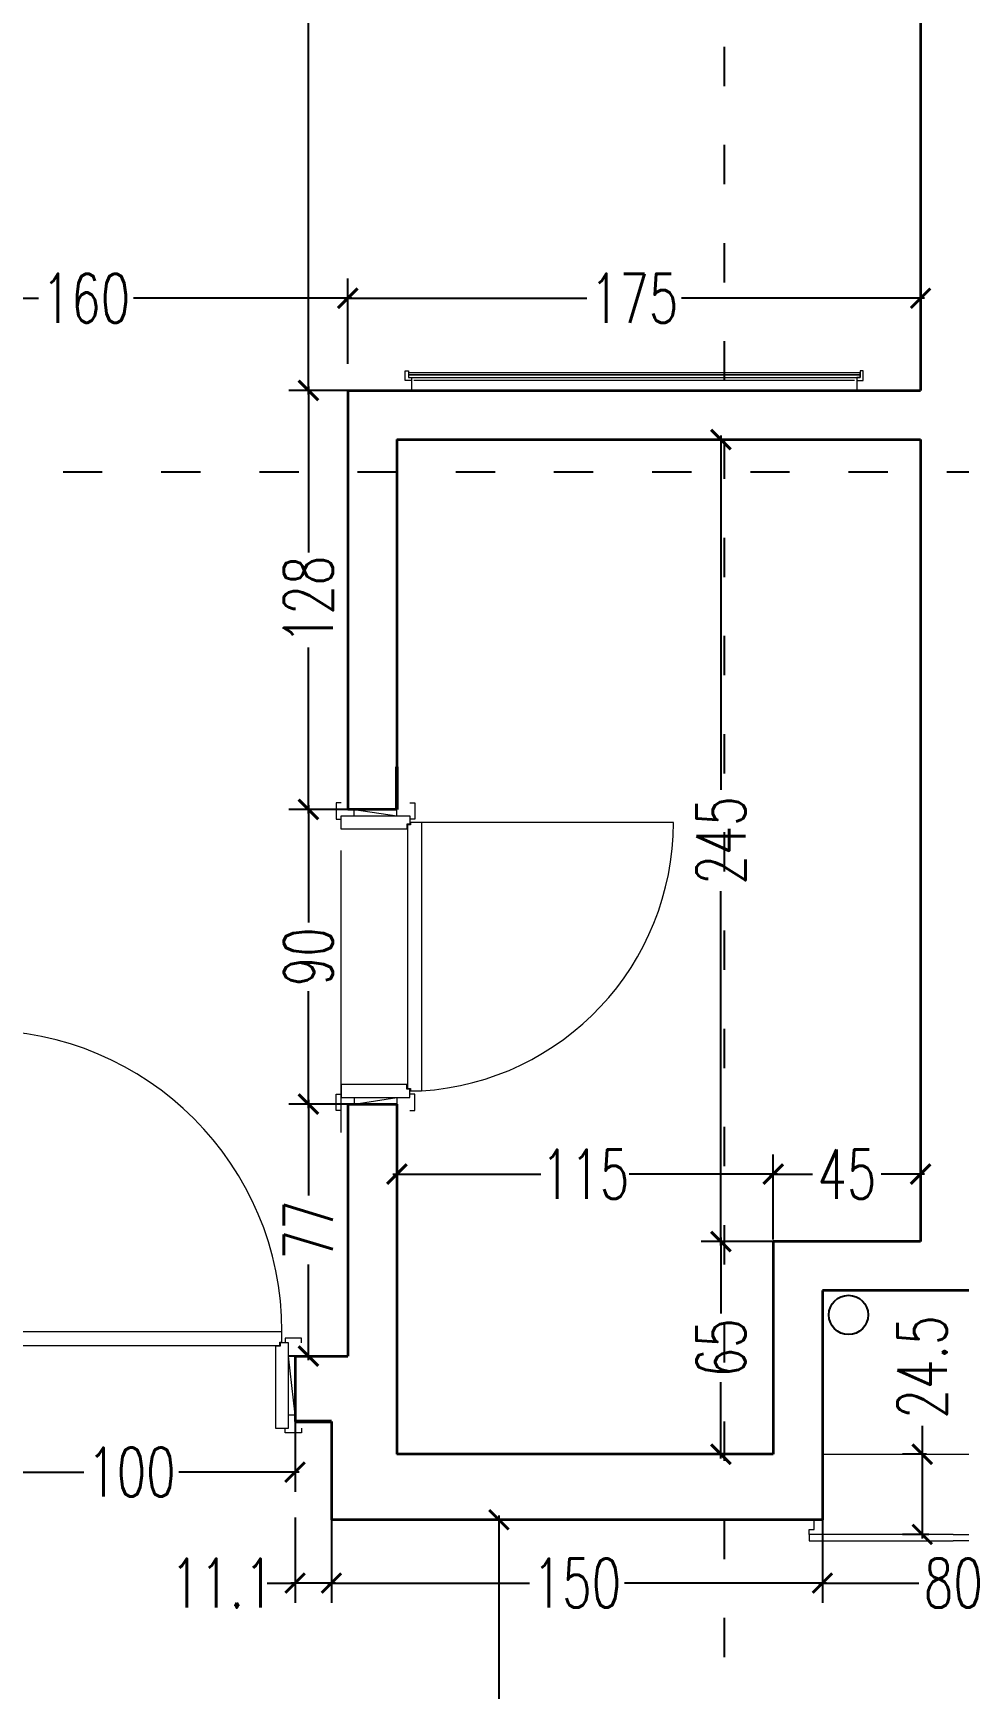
# Model space of a CAD drawing. Header units: centimetres. Extents: x -3207095 to 15275363, y -32656 to 4798027.
# Drawn here: x 698899 to 699182, y 4438968 to 4439474 of the extents above; entities that cross this region are included whole.
import ezdxf

# ---------------------------------------------------------------- set-up
doc = ezdxf.new("R2010")
doc.units = ezdxf.units.CM
doc.linetypes.add('ACAD_ISO03W100', pattern=[30, 12, -18])
doc.linetypes.add('DUZ', pattern=[500, 500])
doc.layers.get('0').update_dxf_attribs({"color": 1, "linetype": 'DUZ'})
for name, color, linetype in [('0 MC MAHAL', 94, 'Continuous'), ('DIM', 1, 'DUZ'), ('TESİSAT', 57, 'Continuous')]:
    doc.layers.add(name, color=color, linetype=linetype)
for name, color, linetype, lineweight in [('DUV', 220, 'Continuous', 50), ('DUVAR', 7, 'Continuous', 35), ('FE_MOBTEF.2', 33, 'Continuous', 18), ('KAPEN', 151, 'Continuous', 9)]:
    doc.layers.add(name, color=color, linetype=linetype, lineweight=lineweight)
doc.styles.add('DIM', font='ROMANSTW.SHX', dxfattribs={"width": 0.7})
doc.dimstyles.new('1_100', dxfattribs={"dimtxt": 15, "dimasz": 6, "dimexe": 6, "dimexo": 0, "dimgap": 2, "dimtad": 0, "dimdec": 1, "dimzin": 11, "dimdsep": 46, "dimtxsty": 'DIM', "dimblk": 'ARCHTICK', "dimcen": 3, "dimdle": 1.25, "dimclrt": 2, "dimadec": 0, "dimazin": 0, "dimtfac": 1.25, "dimtdec": 1, "dimtix": 1, "dimtofl": 0, "dimtmove": 1, "dimatfit": 3, "dimldrblk": 'ARCHTICK', "dimfxl": 20, "dimfxlon": 1, "dimtolj": 1, "dimtzin": 0, "dimarcsym": 0})

# ---------------------------------------------------------------- blocks, each defined once
blk = doc.blocks.new('new block')
at = {"layer": 'KAPEN'}
for p, q in [((105202.0528, 48261.8596), (105202.0198, 48261.8596)), ((105202.0528, 48261.8526), (105202.0528, 48261.8596)), ((105202.0628, 48261.8526), (105202.0528, 48261.8526)), ((105202.0628, 48261.0466), (105202.0628, 48261.8526)), ((105201.2498, 48261.0396), (105202.0528, 48261.0396)), ((105202.0528, 48261.0466), (105202.0628, 48261.0466)), ((105202.0528, 48261.0396), (105202.0528, 48261.0466))]:
    blk.add_line(p, q, dxfattribs=at)
for points in [[(105202.0548, 48261.9196), (105202.0398, 48261.9196), (105202.0398, 48261.8696), (105202.0548, 48261.8696)], [(105202.2248, 48261.8796), (105202.2248, 48261.8996), (105202.0948, 48261.8796), (105202.0948, 48261.8996)], [(105202.2648, 48261.9196), (105202.2798, 48261.9196), (105202.2798, 48261.8696), (105202.2648, 48261.8696)], [(105202.0198, 48261.0396), (105202.0198, 48261.8596)], [(105202.0548, 48260.9796), (105202.0398, 48260.9796), (105202.0398, 48261.0296), (105202.0548, 48261.0296)], [(105202.2248, 48261.0196), (105202.2248, 48260.9996), (105202.0948, 48261.0196), (105202.0948, 48260.9996)], [(105202.2648, 48260.9796), (105202.2798, 48260.9796), (105202.2798, 48261.0296), (105202.2648, 48261.0296)]]:
    blk.add_lwpolyline(points, dxfattribs=at)
for points in [[(105202.0548, 48261.8796), (105202.0548, 48261.8546), (105202.0648, 48261.8546), (105202.0648, 48261.8396), (105202.2648, 48261.8396), (105202.2648, 48261.8796)], [(105202.0548, 48261.0196), (105202.0548, 48261.0446), (105202.0648, 48261.0446), (105202.0648, 48261.0596), (105202.2648, 48261.0596), (105202.2648, 48261.0196)]]:
    blk.add_lwpolyline(points, close=True, dxfattribs=at)
blk.add_arc((105202.0715, 48261.0396), 0.8216, 93.6023, 180, dxfattribs=at)
blk = doc.blocks.new('K210')
for p, q in [((0.04, 0.985), (0.04, 0.032)), ((0.96, 0.032), (0.96, 0.065)), ((0.04, 0.032), (0.047, 0.032)), ((0.047, 0.032), (0.047, 0.022)), ((0.047, 0.022), (0.953, 0.022)), ((0.953, 0.032), (0.96, 0.032)), ((0.953, 0.022), (0.953, 0.032))]:
    blk.add_line(p, q)
for points in [[(0.04, 0.065), (0.96, 0.065)], [(-0.02, 0.03), (-0.02, 0.045), (0.03, 0.045), (0.03, 0.03)], [(1.02, 0.03), (1.02, 0.045), (0.97, 0.045), (0.97, 0.03)], [(0.02, -0.19), (0, -0.19), (0.02, -0.01), (0, -0.01)], [(0.98, -0.19), (1, -0.19), (0.98, -0.01), (1, -0.01)], [(-0.02, -0.23), (-0.02, -0.245), (0.03, -0.245), (0.03, -0.23)], [(1.02, -0.23), (1.02, -0.245), (0.97, -0.245), (0.97, -0.23)]]:
    blk.add_lwpolyline(points)
for points in [[(0.02, 0.03), (0.045, 0.03), (0.045, 0.02), (0.06, 0.02), (0.06, -0.23), (0.02, -0.23)], [(0.98, 0.03), (0.955, 0.03), (0.955, 0.02), (0.94, 0.02), (0.94, -0.23), (0.98, -0.23)]]:
    blk.add_lwpolyline(points, close=True)
blk.add_arc((0.04, 0.065), 0.92, 0, 90)
blk = doc.blocks.new('rgtkjıtdkfgölv')
at = {"layer": 'FE_MOBTEF.2'}
for p, q in [((104445.9076, 48877.9319), (104445.9076, 48877.9619)), ((104447.2679, 48877.9319), (104447.2679, 48877.9619)), ((104445.9079, 48877.9319), (104445.8879, 48877.9319)), ((104445.8879, 48877.9319), (104445.8879, 48877.9019)), ((104445.8879, 48877.9019), (104445.8979, 48877.9019)), ((104445.8979, 48877.9139), (104445.8979, 48877.9219)), ((104445.8979, 48877.9219), (104447.2779, 48877.9219)), ((104445.8979, 48877.9219), (104445.9079, 48877.9219)), ((104445.8979, 48877.9019), (104445.8979, 48877.9219)), ((104445.8979, 48877.9079), (104445.8979, 48877.9139)), ((104445.8979, 48877.9139), (104447.2779, 48877.9139)), ((104447.2779, 48877.9139), (104445.8979, 48877.9139)), ((104447.2779, 48877.9079), (104445.8979, 48877.9079)), ((104445.9079, 48877.9219), (104445.9079, 48877.9319)), ((104447.2612, 48877.9319), (104445.9143, 48877.9319)), ((104447.2679, 48877.9319), (104447.2879, 48877.9319)), ((104447.2679, 48877.9219), (104447.2679, 48877.9319)), ((104447.2779, 48877.9219), (104447.2679, 48877.9219)), ((104447.2779, 48877.9019), (104447.2779, 48877.9219)), ((104447.2779, 48877.9219), (104447.2779, 48877.9139)), ((104447.2779, 48877.9139), (104447.2779, 48877.9079)), ((104447.2879, 48877.9019), (104447.2779, 48877.9019)), ((104447.2879, 48877.9319), (104447.2879, 48877.9019))]:
    blk.add_line(p, q, dxfattribs=at)
blk = doc.blocks.new('_ArchTick')
at = {"color": 0, "linetype": 'ByBlock', "const_width": 0.15}
blk.add_lwpolyline([(-0.5, -0.5), (0.5, 0.5)], dxfattribs=at)
blk = doc.blocks.new('*D4797')
at = {"layer": 'Defpoints', "color": 0, "linetype": 'Continuous', "lineweight": 5, "transparency": 16777216}
for p in [(699085.1, 4439902.39), (698905.1, 4439884.58), (699085.1, -32530.57)]:
    blk.add_point(p, dxfattribs=at)
at = {"layer": 'DIM', "color": 0, "linetype": 'Continuous', "lineweight": -2, "transparency": 16777216}
for p, q in [((698905.1, 4439884.58), (698905.1, 4439908.39)), ((699085.1, 4439882.39), (699085.1, 4439908.39)), ((698903.85, 4439902.39), (698980.6, 4439902.39)), ((699086.35, 4439902.39), (699009.6, 4439902.39))]:
    blk.add_line(p, q, dxfattribs=at)
at = {"layer": 'DIM', "color": 0, "linetype": 'Continuous', "lineweight": -2, "transparency": 16777216, "xscale": 6, "yscale": 6, "zscale": 6, "rotation": 180}
blk.add_blockref('_ArchTick', (698905.1, 4439902.39), dxfattribs=at)
at = {"layer": 'DIM', "color": 0, "linetype": 'Continuous', "lineweight": -2, "transparency": 16777216, "xscale": 6, "yscale": 6, "zscale": 6}
blk.add_blockref('_ArchTick', (699085.1, 4439902.39), dxfattribs=at)
at = {"layer": 'DIM', "color": 2, "linetype": 'Continuous', "lineweight": 5, "transparency": 16777216, "insert": (698995.1, 4439902.39), "char_height": 15, "attachment_point": 5, "style": 'DIM'}
blk.add_mtext('\\A1;180', dxfattribs=at)
blk = doc.blocks.new('*D5423')
at = {"layer": 'Defpoints', "color": 0, "linetype": 'Continuous', "lineweight": 5, "transparency": 16777216}
for p in [(698983.06, 4439146.58), (698995.1, 4439146.58), (698995.1, 4439069.58)]:
    blk.add_point(p, dxfattribs=at)
at = {"layer": 'DIM', "color": 0, "linetype": 'Continuous', "lineweight": -2, "transparency": 16777216}
for p, q in [((698983.06, 4439147.83), (698983.06, 4439118.58)), ((698995.1, 4439146.58), (698977.06, 4439146.58)), ((698983.06, 4439068.33), (698983.06, 4439097.58)), ((698995.1, 4439069.58), (698977.06, 4439069.58))]:
    blk.add_line(p, q, dxfattribs=at)
at = {"layer": 'DIM', "color": 0, "linetype": 'Continuous', "lineweight": -2, "transparency": 16777216, "xscale": 6, "yscale": 6, "zscale": 6}
for p, rotation in [((698983.06, 4439146.58), 90), ((698983.06, 4439069.58), 270)]:
    blk.add_blockref('_ArchTick', p, dxfattribs=dict(at, rotation=rotation))
at = {"layer": 'DIM', "color": 2, "linetype": 'Continuous', "lineweight": 5, "transparency": 16777216, "insert": (698983.06, 4439108.08), "char_height": 15, "attachment_point": 5, "rotation": 90, "style": 'DIM'}
blk.add_mtext('\\A1;77', dxfattribs=at)
blk = doc.blocks.new('*D5424')
at = {"layer": 'Defpoints', "color": 0, "linetype": 'Continuous', "lineweight": 5, "transparency": 16777216}
for p in [(698983.06, 4439236.58), (698995.1, 4439236.58), (698995.1, 4439146.58)]:
    blk.add_point(p, dxfattribs=at)
at = {"layer": 'DIM', "color": 0, "linetype": 'Continuous', "lineweight": -2, "transparency": 16777216}
for p, q in [((698995.1, 4439236.58), (698977.06, 4439236.58)), ((698983.06, 4439237.83), (698983.06, 4439202.08)), ((698983.06, 4439145.33), (698983.06, 4439181.08)), ((698995.1, 4439146.58), (698977.06, 4439146.58))]:
    blk.add_line(p, q, dxfattribs=at)
at = {"layer": 'DIM', "color": 0, "linetype": 'Continuous', "lineweight": -2, "transparency": 16777216, "xscale": 6, "yscale": 6, "zscale": 6}
for p, rotation in [((698983.06, 4439236.58), 90), ((698983.06, 4439146.58), 270)]:
    blk.add_blockref('_ArchTick', p, dxfattribs=dict(at, rotation=rotation))
at = {"layer": 'DIM', "color": 2, "linetype": 'Continuous', "lineweight": 5, "transparency": 16777216, "insert": (698983.06, 4439191.58), "char_height": 15, "attachment_point": 5, "rotation": 90, "style": 'DIM'}
blk.add_mtext('\\A1;90', dxfattribs=at)
blk = doc.blocks.new('*D5425')
at = {"layer": 'Defpoints', "color": 0, "linetype": 'Continuous', "lineweight": 5, "transparency": 16777216}
for p in [(698983.06, 4439364.58), (698995.1, 4439364.58), (698995.1, 4439236.58)]:
    blk.add_point(p, dxfattribs=at)
at = {"layer": 'DIM', "color": 0, "linetype": 'Continuous', "lineweight": -2, "transparency": 16777216}
for p, q in [((698983.06, 4439365.83), (698983.06, 4439315.08)), ((698995.1, 4439364.58), (698977.06, 4439364.58)), ((698983.06, 4439235.33), (698983.06, 4439286.08)), ((698995.1, 4439236.58), (698977.06, 4439236.58))]:
    blk.add_line(p, q, dxfattribs=at)
at = {"layer": 'DIM', "color": 0, "linetype": 'Continuous', "lineweight": -2, "transparency": 16777216, "xscale": 6, "yscale": 6, "zscale": 6}
for p, rotation in [((698983.06, 4439364.58), 90), ((698983.06, 4439236.58), 270)]:
    blk.add_blockref('_ArchTick', p, dxfattribs=dict(at, rotation=rotation))
at = {"layer": 'DIM', "color": 2, "linetype": 'Continuous', "lineweight": 5, "transparency": 16777216, "insert": (698983.06, 4439300.58), "char_height": 15, "attachment_point": 5, "rotation": 90, "style": 'DIM'}
blk.add_mtext('\\A1;128', dxfattribs=at)
blk = doc.blocks.new('*D5426')
at = {"layer": 'Defpoints', "color": 0, "linetype": 'Continuous', "lineweight": 5, "transparency": 16777216}
for p in [(698983.06, 4439864.58), (698995.1, 4439864.58), (698995.1, 4439364.58)]:
    blk.add_point(p, dxfattribs=at)
at = {"layer": 'DIM', "color": 0, "linetype": 'Continuous', "lineweight": -2, "transparency": 16777216}
for p, q in [((698983.06, 4439865.83), (698983.06, 4439630.08)), ((698995.1, 4439864.58), (698977.06, 4439864.58)), ((698983.06, 4439363.33), (698983.06, 4439599.08)), ((698995.1, 4439364.58), (698977.06, 4439364.58))]:
    blk.add_line(p, q, dxfattribs=at)
at = {"layer": 'DIM', "color": 0, "linetype": 'Continuous', "lineweight": -2, "transparency": 16777216, "xscale": 6, "yscale": 6, "zscale": 6}
for p, rotation in [((698983.06, 4439864.58), 90), ((698983.06, 4439364.58), 270)]:
    blk.add_blockref('_ArchTick', p, dxfattribs=dict(at, rotation=rotation))
at = {"layer": 'DIM', "color": 2, "linetype": 'Continuous', "lineweight": 5, "transparency": 16777216, "insert": (698983.06, 4439614.58), "char_height": 15, "attachment_point": 5, "rotation": 90, "style": 'DIM'}
blk.add_mtext('\\A1;500', dxfattribs=at)
blk = doc.blocks.new('*D5427')
at = {"layer": 'Defpoints', "color": 0, "linetype": 'Continuous', "lineweight": 5, "transparency": 16777216}
for p in [(698995.1, 4439392.75), (698995.1, 4439364.58), (699170.1, 4439364.58)]:
    blk.add_point(p, dxfattribs=at)
at = {"layer": 'DIM', "color": 0, "linetype": 'Continuous', "lineweight": -2, "transparency": 16777216}
for p, q in [((698995.1, 4439372.75), (698995.1, 4439398.75)), ((699170.1, 4439372.75), (699170.1, 4439398.75)), ((698993.85, 4439392.75), (699068.1, 4439392.75)), ((699171.35, 4439392.75), (699097.1, 4439392.75))]:
    blk.add_line(p, q, dxfattribs=at)
at = {"layer": 'DIM', "color": 0, "linetype": 'Continuous', "lineweight": -2, "transparency": 16777216, "xscale": 6, "yscale": 6, "zscale": 6, "rotation": 180}
blk.add_blockref('_ArchTick', (698995.1, 4439392.75), dxfattribs=at)
at = {"layer": 'DIM', "color": 0, "linetype": 'Continuous', "lineweight": -2, "transparency": 16777216, "xscale": 6, "yscale": 6, "zscale": 6}
blk.add_blockref('_ArchTick', (699170.1, 4439392.75), dxfattribs=at)
at = {"layer": 'DIM', "color": 2, "linetype": 'Continuous', "lineweight": 5, "transparency": 16777216, "insert": (699082.6, 4439392.75), "char_height": 15, "attachment_point": 5, "style": 'DIM'}
blk.add_mtext('\\A1;175', dxfattribs=at)
blk = doc.blocks.new('*D5428')
at = {"layer": 'Defpoints', "color": 0, "linetype": 'Continuous', "lineweight": 5, "transparency": 16777216}
for p in [(698835.1, 4439392.75), (698835.1, 4439364.58), (698995.1, 4439364.58)]:
    blk.add_point(p, dxfattribs=at)
at = {"layer": 'DIM', "color": 0, "linetype": 'Continuous', "lineweight": -2, "transparency": 16777216}
for p, q in [((698835.1, 4439372.75), (698835.1, 4439398.75)), ((698995.1, 4439372.75), (698995.1, 4439398.75)), ((698833.85, 4439392.75), (698900.6, 4439392.75)), ((698996.35, 4439392.75), (698929.6, 4439392.75))]:
    blk.add_line(p, q, dxfattribs=at)
at = {"layer": 'DIM', "color": 0, "linetype": 'Continuous', "lineweight": -2, "transparency": 16777216, "xscale": 6, "yscale": 6, "zscale": 6, "rotation": 180}
blk.add_blockref('_ArchTick', (698835.1, 4439392.75), dxfattribs=at)
at = {"layer": 'DIM', "color": 0, "linetype": 'Continuous', "lineweight": -2, "transparency": 16777216, "xscale": 6, "yscale": 6, "zscale": 6}
blk.add_blockref('_ArchTick', (698995.1, 4439392.75), dxfattribs=at)
at = {"layer": 'DIM', "color": 2, "linetype": 'Continuous', "lineweight": 5, "transparency": 16777216, "insert": (698915.1, 4439392.75), "char_height": 15, "attachment_point": 5, "style": 'DIM'}
blk.add_mtext('\\A1;160', dxfattribs=at)
blk = doc.blocks.new('*D5019')
at = {"layer": 'Defpoints', "color": 0, "linetype": 'Continuous', "lineweight": 5, "transparency": 16777216}
for p in [(698978.99, 4439028.13), (698990.1, 4439027.93), (698978.99, 4439000.23)]:
    blk.add_point(p, dxfattribs=at)
at = {"layer": 'DIM', "color": 0, "linetype": 'Continuous', "lineweight": -2, "transparency": 16777216}
for p, q in [((698978.99, 4439020.23), (698978.99, 4438994.23)), ((698990.1, 4439020.23), (698990.1, 4438994.23)), ((698970.45, 4439000.23), (698978.99, 4439000.23)), ((698991.35, 4439000.23), (698977.74, 4439000.23))]:
    blk.add_line(p, q, dxfattribs=at)
at = {"layer": 'DIM', "color": 0, "linetype": 'Continuous', "lineweight": -2, "transparency": 16777216, "xscale": 6, "yscale": 6, "zscale": 6, "rotation": 180}
blk.add_blockref('_ArchTick', (698978.99, 4439000.23), dxfattribs=at)
at = {"layer": 'DIM', "color": 0, "linetype": 'Continuous', "lineweight": -2, "transparency": 16777216, "xscale": 6, "yscale": 6, "zscale": 6}
blk.add_blockref('_ArchTick', (698990.1, 4439000.23), dxfattribs=at)
at = {"layer": 'DIM', "color": 2, "linetype": 'Continuous', "lineweight": 5, "transparency": 16777216, "insert": (698956.7, 4439000.23), "char_height": 15, "attachment_point": 5, "style": 'DIM'}
blk.add_mtext('\\A1;11.1', dxfattribs=at)
blk = doc.blocks.new('*D5020')
at = {"layer": 'Defpoints', "color": 0, "linetype": 'Continuous', "lineweight": 5, "transparency": 16777216}
for p in [(698878.99, 4439049.58), (698978.99, 4439049.58), (698978.99, 4439034.13)]:
    blk.add_point(p, dxfattribs=at)
at = {"layer": 'DIM', "color": 0, "linetype": 'Continuous', "lineweight": -2, "transparency": 16777216}
for p, q in [((698878.99, 4439049.58), (698878.99, 4439028.13)), ((698978.99, 4439049.58), (698978.99, 4439028.13)), ((698877.74, 4439034.13), (698914.49, 4439034.13)), ((698980.24, 4439034.13), (698943.49, 4439034.13))]:
    blk.add_line(p, q, dxfattribs=at)
at = {"layer": 'DIM', "color": 0, "linetype": 'Continuous', "lineweight": -2, "transparency": 16777216, "xscale": 6, "yscale": 6, "zscale": 6, "rotation": 180}
blk.add_blockref('_ArchTick', (698878.99, 4439034.13), dxfattribs=at)
at = {"layer": 'DIM', "color": 0, "linetype": 'Continuous', "lineweight": -2, "transparency": 16777216, "xscale": 6, "yscale": 6, "zscale": 6}
blk.add_blockref('_ArchTick', (698978.99, 4439034.13), dxfattribs=at)
at = {"layer": 'DIM', "color": 2, "linetype": 'Continuous', "lineweight": 5, "transparency": 16777216, "insert": (698928.99, 4439034.13), "char_height": 15, "attachment_point": 5, "style": 'DIM'}
blk.add_mtext('\\A1;100', dxfattribs=at)
blk = doc.blocks.new('*D5021')
at = {"layer": 'Defpoints', "color": 0, "linetype": 'Continuous', "lineweight": 5, "transparency": 16777216}
for p in [(698990.1, 4439019.58), (699140.1, 4439019.58), (699140.1, 4439000.23)]:
    blk.add_point(p, dxfattribs=at)
at = {"layer": 'DIM', "color": 0, "linetype": 'Continuous', "lineweight": -2, "transparency": 16777216}
for p, q in [((698990.1, 4439019.58), (698990.1, 4438994.23)), ((699140.1, 4439019.58), (699140.1, 4438994.23)), ((698988.85, 4439000.23), (699050.6, 4439000.23)), ((699141.35, 4439000.23), (699079.6, 4439000.23))]:
    blk.add_line(p, q, dxfattribs=at)
at = {"layer": 'DIM', "color": 0, "linetype": 'Continuous', "lineweight": -2, "transparency": 16777216, "xscale": 6, "yscale": 6, "zscale": 6, "rotation": 180}
blk.add_blockref('_ArchTick', (698990.1, 4439000.23), dxfattribs=at)
at = {"layer": 'DIM', "color": 0, "linetype": 'Continuous', "lineweight": -2, "transparency": 16777216, "xscale": 6, "yscale": 6, "zscale": 6}
blk.add_blockref('_ArchTick', (699140.1, 4439000.23), dxfattribs=at)
at = {"layer": 'DIM', "color": 2, "linetype": 'Continuous', "lineweight": 5, "transparency": 16777216, "insert": (699065.1, 4439000.23), "char_height": 15, "attachment_point": 5, "style": 'DIM'}
blk.add_mtext('\\A1;150', dxfattribs=at)
blk = doc.blocks.new('*D5022')
at = {"layer": 'Defpoints', "color": 0, "linetype": 'Continuous', "lineweight": 5, "transparency": 16777216}
for p in [(699140.1, 4439019.58), (699220.1, 4439019.58), (699220.1, 4439000.23)]:
    blk.add_point(p, dxfattribs=at)
at = {"layer": 'DIM', "color": 0, "linetype": 'Continuous', "lineweight": -2, "transparency": 16777216}
for p, q in [((699140.1, 4439019.58), (699140.1, 4438994.23)), ((699220.1, 4439019.58), (699220.1, 4438994.23)), ((699138.85, 4439000.23), (699169.6, 4439000.23)), ((699221.35, 4439000.23), (699190.6, 4439000.23))]:
    blk.add_line(p, q, dxfattribs=at)
at = {"layer": 'DIM', "color": 0, "linetype": 'Continuous', "lineweight": -2, "transparency": 16777216, "xscale": 6, "yscale": 6, "zscale": 6, "rotation": 180}
blk.add_blockref('_ArchTick', (699140.1, 4439000.23), dxfattribs=at)
at = {"layer": 'DIM', "color": 0, "linetype": 'Continuous', "lineweight": -2, "transparency": 16777216, "xscale": 6, "yscale": 6, "zscale": 6}
blk.add_blockref('_ArchTick', (699220.1, 4439000.23), dxfattribs=at)
at = {"layer": 'DIM', "color": 2, "linetype": 'Continuous', "lineweight": 5, "transparency": 16777216, "insert": (699180.1, 4439000.23), "char_height": 15, "attachment_point": 5, "style": 'DIM'}
blk.add_mtext('\\A1;80', dxfattribs=at)
blk = doc.blocks.new('*D5052')
at = {"layer": 'Defpoints', "color": 0, "linetype": 'Continuous', "lineweight": 5, "transparency": 16777216}
for p in [(699171.95, 4439039.58), (699170.6, 4439015.08), (699172.6, 4439015.08)]:
    blk.add_point(p, dxfattribs=at)
at = {"layer": 'DIM', "color": 0, "linetype": 'Continuous', "lineweight": -2, "transparency": 16777216}
for p, q in [((699170.6, 4439048.22), (699170.6, 4439039.58)), ((699171.95, 4439039.58), (699164.6, 4439039.58)), ((699170.6, 4439040.83), (699170.6, 4439013.83)), ((699172.6, 4439015.08), (699164.6, 4439015.08))]:
    blk.add_line(p, q, dxfattribs=at)
at = {"layer": 'DIM', "color": 0, "linetype": 'Continuous', "lineweight": -2, "transparency": 16777216, "xscale": 6, "yscale": 6, "zscale": 6}
for p, rotation in [((699170.6, 4439039.58), 90), ((699170.6, 4439015.08), 270)]:
    blk.add_blockref('_ArchTick', p, dxfattribs=dict(at, rotation=rotation))
at = {"layer": 'DIM', "color": 2, "linetype": 'Continuous', "lineweight": 5, "transparency": 16777216, "insert": (699170.6, 4439066.22), "char_height": 15, "attachment_point": 5, "rotation": 90, "style": 'DIM'}
blk.add_mtext('\\A1;24.5', dxfattribs=at)
blk = doc.blocks.new('*D5063')
at = {"layer": 'Defpoints', "color": 0, "linetype": 'Continuous', "lineweight": 5, "transparency": 16777216}
for p in [(699125.1, 4439125.16), (699125.1, 4439104.58), (699170.1, 4439104.58)]:
    blk.add_point(p, dxfattribs=at)
at = {"layer": 'DIM', "color": 0, "linetype": 'Continuous', "lineweight": -2, "transparency": 16777216}
for p, q in [((699125.1, 4439105.16), (699125.1, 4439131.16)), ((699170.1, 4439105.16), (699170.1, 4439131.16)), ((699123.85, 4439125.16), (699137.1, 4439125.16)), ((699171.35, 4439125.16), (699158.1, 4439125.16))]:
    blk.add_line(p, q, dxfattribs=at)
at = {"layer": 'DIM', "color": 0, "linetype": 'Continuous', "lineweight": -2, "transparency": 16777216, "xscale": 6, "yscale": 6, "zscale": 6, "rotation": 180}
blk.add_blockref('_ArchTick', (699125.1, 4439125.16), dxfattribs=at)
at = {"layer": 'DIM', "color": 0, "linetype": 'Continuous', "lineweight": -2, "transparency": 16777216, "xscale": 6, "yscale": 6, "zscale": 6}
blk.add_blockref('_ArchTick', (699170.1, 4439125.16), dxfattribs=at)
at = {"layer": 'DIM', "color": 2, "linetype": 'Continuous', "lineweight": 5, "transparency": 16777216, "insert": (699147.6, 4439125.16), "char_height": 15, "attachment_point": 5, "style": 'DIM'}
blk.add_mtext('\\A1;45', dxfattribs=at)
blk = doc.blocks.new('*D5064')
at = {"layer": 'Defpoints', "color": 0, "linetype": 'Continuous', "lineweight": 5, "transparency": 16777216}
for p in [(699010.1, 4439125.16), (699010.1, 4439104.58), (699125.1, 4439104.58)]:
    blk.add_point(p, dxfattribs=at)
at = {"layer": 'DIM', "color": 0, "linetype": 'Continuous', "lineweight": -2, "transparency": 16777216}
for p, q in [((699010.1, 4439105.16), (699010.1, 4439131.16)), ((699125.1, 4439105.16), (699125.1, 4439131.16)), ((699008.85, 4439125.16), (699054.1, 4439125.16)), ((699126.35, 4439125.16), (699081.1, 4439125.16))]:
    blk.add_line(p, q, dxfattribs=at)
at = {"layer": 'DIM', "color": 0, "linetype": 'Continuous', "lineweight": -2, "transparency": 16777216, "xscale": 6, "yscale": 6, "zscale": 6, "rotation": 180}
blk.add_blockref('_ArchTick', (699010.1, 4439125.16), dxfattribs=at)
at = {"layer": 'DIM', "color": 0, "linetype": 'Continuous', "lineweight": -2, "transparency": 16777216, "xscale": 6, "yscale": 6, "zscale": 6}
blk.add_blockref('_ArchTick', (699125.1, 4439125.16), dxfattribs=at)
at = {"layer": 'DIM', "color": 2, "linetype": 'Continuous', "lineweight": 5, "transparency": 16777216, "insert": (699067.6, 4439125.16), "char_height": 15, "attachment_point": 5, "style": 'DIM'}
blk.add_mtext('\\A1;115', dxfattribs=at)
blk = doc.blocks.new('*D5065')
at = {"layer": 'Defpoints', "color": 0, "linetype": 'Continuous', "lineweight": 5, "transparency": 16777216}
for p in [(699109.09, 4439104.58), (699125.1, 4439104.58), (699125.1, 4439039.58)]:
    blk.add_point(p, dxfattribs=at)
at = {"layer": 'DIM', "color": 0, "linetype": 'Continuous', "lineweight": -2, "transparency": 16777216}
for p, q in [((699125.1, 4439104.58), (699103.09, 4439104.58)), ((699109.09, 4439105.83), (699109.09, 4439082.58)), ((699109.09, 4439038.33), (699109.09, 4439061.58)), ((699125.1, 4439039.58), (699103.09, 4439039.58))]:
    blk.add_line(p, q, dxfattribs=at)
at = {"layer": 'DIM', "color": 0, "linetype": 'Continuous', "lineweight": -2, "transparency": 16777216, "xscale": 6, "yscale": 6, "zscale": 6}
for p, rotation in [((699109.09, 4439104.58), 90), ((699109.09, 4439039.58), 270)]:
    blk.add_blockref('_ArchTick', p, dxfattribs=dict(at, rotation=rotation))
at = {"layer": 'DIM', "color": 2, "linetype": 'Continuous', "lineweight": 5, "transparency": 16777216, "insert": (699109.09, 4439072.08), "char_height": 15, "attachment_point": 5, "rotation": 90, "style": 'DIM'}
blk.add_mtext('\\A1;65', dxfattribs=at)
blk = doc.blocks.new('*D5066')
at = {"layer": 'Defpoints', "color": 0, "linetype": 'Continuous', "lineweight": 5, "transparency": 16777216}
for p in [(699109.09, 4439349.58), (699125.1, 4439349.58), (699125.1, 4439104.58)]:
    blk.add_point(p, dxfattribs=at)
at = {"layer": 'DIM', "color": 0, "linetype": 'Continuous', "lineweight": -2, "transparency": 16777216}
for p, q in [((699125.1, 4439349.58), (699103.09, 4439349.58)), ((699109.09, 4439350.83), (699109.09, 4439242.58)), ((699109.09, 4439103.33), (699109.09, 4439211.58)), ((699125.1, 4439104.58), (699103.09, 4439104.58))]:
    blk.add_line(p, q, dxfattribs=at)
at = {"layer": 'DIM', "color": 0, "linetype": 'Continuous', "lineweight": -2, "transparency": 16777216, "xscale": 6, "yscale": 6, "zscale": 6}
for p, rotation in [((699109.09, 4439349.58), 90), ((699109.09, 4439104.58), 270)]:
    blk.add_blockref('_ArchTick', p, dxfattribs=dict(at, rotation=rotation))
at = {"layer": 'DIM', "color": 2, "linetype": 'Continuous', "lineweight": 5, "transparency": 16777216, "insert": (699109.09, 4439227.08), "char_height": 15, "attachment_point": 5, "rotation": 90, "style": 'DIM'}
blk.add_mtext('\\A1;245', dxfattribs=at)
blk = doc.blocks.new('*D5884')
at = {"layer": 'Defpoints', "color": 0, "linetype": 'Continuous', "lineweight": 5, "transparency": 16777216}
for p in [(699041.29, 4439019.58), (699085.1, 4439019.58), (699085.1, 4438844.58)]:
    blk.add_point(p, dxfattribs=at)
at = {"layer": 'DIM', "color": 0, "linetype": 'Continuous', "lineweight": -2, "transparency": 16777216}
for p, q in [((699041.29, 4439020.83), (699041.29, 4438946.58)), ((699061.29, 4439019.58), (699035.29, 4439019.58)), ((699041.29, 4438843.33), (699041.29, 4438917.58)), ((699061.29, 4438844.58), (699035.29, 4438844.58))]:
    blk.add_line(p, q, dxfattribs=at)
at = {"layer": 'DIM', "color": 0, "linetype": 'Continuous', "lineweight": -2, "transparency": 16777216, "xscale": 6, "yscale": 6, "zscale": 6}
for p, rotation in [((699041.29, 4439019.58), 90), ((699041.29, 4438844.58), 270)]:
    blk.add_blockref('_ArchTick', p, dxfattribs=dict(at, rotation=rotation))
at = {"layer": 'DIM', "color": 2, "linetype": 'Continuous', "lineweight": 5, "transparency": 16777216, "insert": (699041.29, 4438932.08), "char_height": 15, "attachment_point": 5, "rotation": 90, "style": 'DIM'}
blk.add_mtext('\\A1;175', dxfattribs=at)

msp = doc.modelspace()

# ---------------------------------------------------------------- linework, layer by layer
at = {"color": 232, "linetype": 'ACAD_ISO03W100'}
for p, q in [((699110.1, 4439979.58), (699110.1, 4436849.58)), ((701890.1, 4439339.58), (697950.1, 4439339.58))]:
    msp.add_line(p, q, dxfattribs=at)
at = {"layer": 'DUV'}
for p, q in [((699010.1, 4439249.58), (699010.1, 4439236.58)), ((698978.99, 4439049.58), (698990.1, 4439049.58))]:
    msp.add_line(p, q, dxfattribs=at)
at = {"layer": 'DUVAR'}
for p, q in [((699170.1, 4439864.58), (699170.1, 4439364.58)), ((698995.1, 4439364.58), (699170.1, 4439364.58)), ((698995.1, 4439364.58), (698995.1, 4439236.58)), ((699010.1, 4439349.58), (699170.1, 4439349.58)), ((699010.1, 4439349.58), (699010.1, 4439236.58)), ((699170.1, 4439349.58), (699170.1, 4439104.58)), ((699010.1, 4439236.58), (698995.1, 4439236.58)), ((698995.1, 4439146.58), (698995.1, 4439069.58)), ((698995.1, 4439146.58), (699010.1, 4439146.58)), ((699010.1, 4439146.58), (699010.1, 4439039.58)), ((699170.1, 4439104.58), (699125.1, 4439104.58)), ((699125.1, 4439104.58), (699125.1, 4439039.58)), ((699220.1, 4439089.58), (699140.1, 4439089.58)), ((699140.1, 4439089.58), (699140.1, 4439019.58)), ((698978.99, 4439069.58), (698995.1, 4439069.58)), ((698978.99, 4439069.58), (698978.99, 4439049.58)), ((698990.1, 4439049.58), (698978.99, 4439049.58)), ((698990.1, 4439049.58), (698990.1, 4439019.58)), ((699125.1, 4439039.58), (699010.1, 4439039.58)), ((699140.1, 4439019.58), (698990.1, 4439019.58))]:
    msp.add_line(p, q, dxfattribs=at)
at = {"layer": 'KAPEN'}
for p, q in [((698993.1, 4439137.84), (698993.1, 4439224.04)), ((699140.1, 4439039.58), (699220.1, 4439039.58))]:
    msp.add_line(p, q, dxfattribs=at)
msp.add_lwpolyline([(699140.1, 4439015.08), (699136.1, 4439015.08), (699136.1, 4439016.58), (699137.6, 4439016.58), (699137.6, 4439019.58), (699140.1, 4439019.58), (699140.1, 4439015.08)], close=True, dxfattribs=at)
for points in [[(699180.1, 4439015.08), (699136.1, 4439015.08), (699136.1, 4439013.08), (699180.1, 4439013.08)], [(699180.1, 4439015.08), (699224.1, 4439015.08), (699224.1, 4439013.08), (699180.1, 4439013.08)]]:
    msp.add_lwpolyline(points, dxfattribs=at)
at = {"layer": 'TESİSAT', "color": 8}
msp.add_circle((699148.07, 4439082.15), 6, dxfattribs=at)

# ---------------------------------------------------------------- block references
at = {"xscale": 99.999999999621, "yscale": 99.999999999621, "zscale": 99.999999999621, "rotation": 180}
msp.add_blockref('new block', (11219219.58, 9265336.54), dxfattribs=at)
at = {"layer": '0 MC MAHAL', "xscale": -99.999999999621, "yscale": 99.999999999621, "zscale": 99.999999999621, "rotation": 180}
msp.add_blockref('rgtkjıtdkfgölv', (-9745576.18, 9327160.77), dxfattribs=at)
at = {"layer": 'KAPEN', "xscale": 99.999999999621, "yscale": 99.999999999621, "zscale": 99.999999999621}
msp.add_blockref('K210', (698878.99, 4439070.58), dxfattribs=at)

# ---------------------------------------------------------------- dimensions: what is measured, and where the dimension line sits
at = {"layer": 'DIM', "linetype": 'Continuous', "lineweight": 5}
for base, p1, p2, picture, middle in [((699085.1, 4439902.39), (698905.1, 4439884.58), (699085.1, -32530.57), '*D4797', (698995.1, 4439902.39)), ((698835.1, 4439392.75), (698995.1, 4439364.58), (698835.1, 4439364.58), '*D5428', (698915.1, 4439392.75)), ((698995.1, 4439392.75), (699170.1, 4439364.58), (698995.1, 4439364.58), '*D5427', (699082.6, 4439392.75)), ((699010.1, 4439125.16), (699125.1, 4439104.58), (699010.1, 4439104.58), '*D5064', (699067.6, 4439125.16)), ((699125.1, 4439125.16), (699170.1, 4439104.58), (699125.1, 4439104.58), '*D5063', (699147.6, 4439125.16)), ((698978.99, 4439034.13), (698878.99, 4439049.58), (698978.99, 4439049.58), '*D5020', (698928.99, 4439034.13)), ((699140.1, 4439000.23), (698990.1, 4439019.58), (699140.1, 4439019.58), '*D5021', (699065.1, 4439000.23)), ((699220.1, 4439000.23), (699140.1, 4439019.58), (699220.1, 4439019.58), '*D5022', (699180.1, 4439000.23))]:
    dim = msp.add_linear_dim(base=base, p1=p1, p2=p2, dimstyle='1_100', dxfattribs=at)
    dim.commit()
    dim.dimension.update_dxf_attribs({"geometry": picture, "text_midpoint": middle})
for base, p1, p2, picture, middle in [((698983.06, 4439864.58), (698995.1, 4439364.58), (698995.1, 4439864.58), '*D5426', (698983.06, 4439614.58)), ((698983.06, 4439364.58), (698995.1, 4439236.58), (698995.1, 4439364.58), '*D5425', (698983.06, 4439300.58)), ((699109.09, 4439349.58), (699125.1, 4439104.58), (699125.1, 4439349.58), '*D5066', (699109.09, 4439227.08)), ((698983.06, 4439236.58), (698995.1, 4439146.58), (698995.1, 4439236.58), '*D5424', (698983.06, 4439191.58)), ((698983.06, 4439146.58), (698995.1, 4439069.58), (698995.1, 4439146.58), '*D5423', (698983.06, 4439108.08)), ((699109.09, 4439104.58), (699125.1, 4439039.58), (699125.1, 4439104.58), '*D5065', (699109.09, 4439072.08)), ((699041.29, 4439019.58), (699085.1, 4438844.58), (699085.1, 4439019.58), '*D5884', (699041.29, 4438932.08))]:
    dim = msp.add_linear_dim(base=base, p1=p1, p2=p2, angle=90, dimstyle='1_100', dxfattribs=at)
    dim.commit()
    dim.dimension.update_dxf_attribs({"geometry": picture, "text_midpoint": middle})
dim = msp.add_linear_dim(base=(699170.6, 4439015.08), p1=(699171.95, 4439039.58), p2=(699172.6, 4439015.08), angle=90, dimstyle='1_100', dxfattribs=at)
dim.commit()
dim.dimension.update_dxf_attribs({"geometry": '*D5052', "text_midpoint": (699170.6, 4439066.22), "dimtype": 160})
dim = msp.add_linear_dim(base=(698978.99, 4439000.23), p1=(698990.1, 4439027.93), p2=(698978.99, 4439028.13), dimstyle='1_100', dxfattribs=at)
dim.commit()
dim.dimension.update_dxf_attribs({"geometry": '*D5019', "text_midpoint": (698956.7, 4439000.23), "dimtype": 160})

doc.saveas('drawing.dxf')
